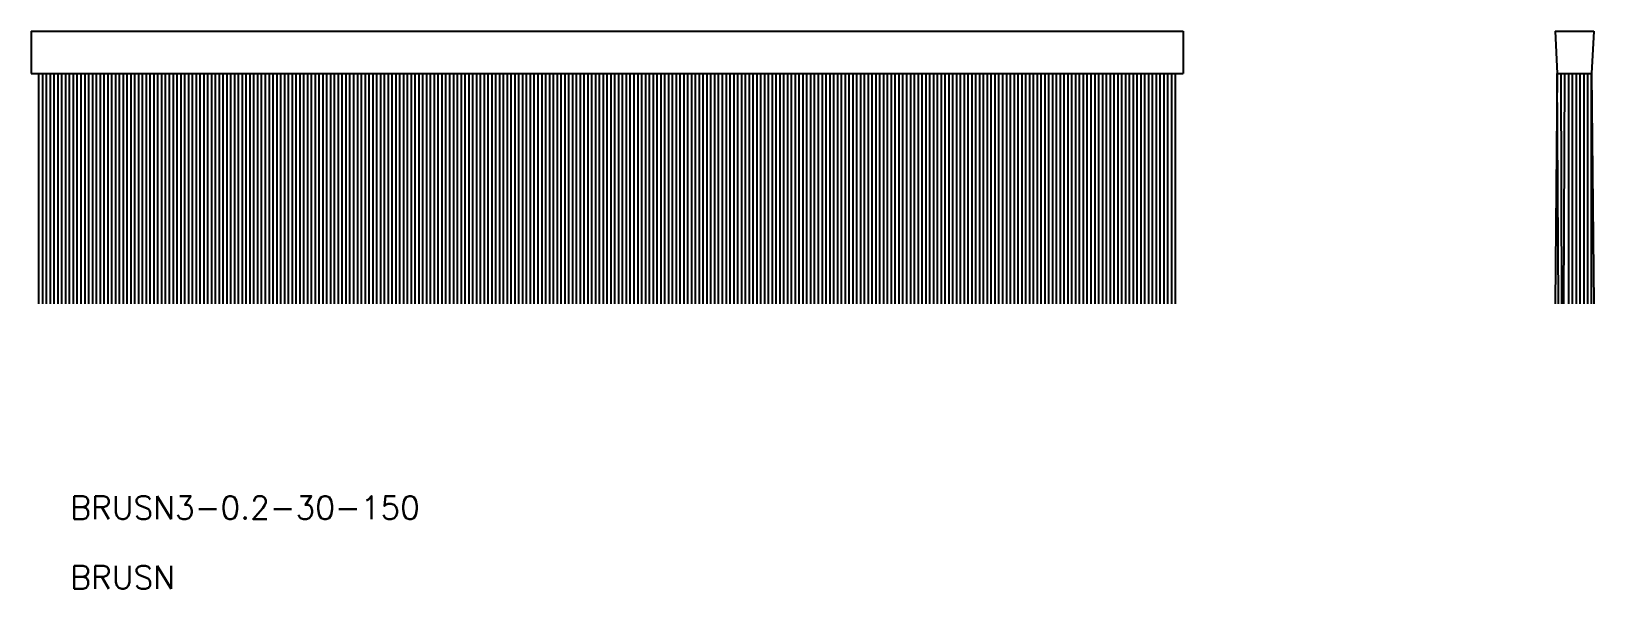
# Model space of a CAD drawing. Extents: x -1 to 202, y -37 to 36.
import ezdxf

# ---------------------------------------------------------------- set-up
doc = ezdxf.new("R2010")
doc.units = 0
doc.layers.get('0').update_dxf_attribs({"linetype": 'CONTINUOUS'})
doc.styles.get("Standard").update_dxf_attribs({"font": 'txt.shx', "height": 3, "bigfont": 'bigfont.shx'})

msp = doc.modelspace()

# ---------------------------------------------------------------- linework, layer by layer
at = {"color": 7, "linetype": 'CONTINUOUS'}
for p, q in [((-1, 35.5), (149, 35.5)), ((-1, 35.5), (-1, 30)), ((149, 35.5), (149, 30)), ((197.43, 35.5), (202.43, 35.5)), ((197.43, 35.5), (197.69, 30)), ((202.43, 35.5), (202.16, 30)), ((-1, 30), (149, 30)), ((0, 0), (0, 30)), ((0.5, 0), (0.5, 30)), ((0.5, 0), (0.5, 30)), ((1, 0), (1, 30)), ((1, 0), (1, 30)), ((1.5, 0), (1.5, 30)), ((1.5, 0), (1.5, 30)), ((2, 0), (2, 30)), ((2, 0), (2, 30)), ((2.5, 0), (2.5, 30)), ((2.5, 0), (2.5, 30)), ((3, 0), (3, 30)), ((3, 0), (3, 30)), ((3.5, 0), (3.5, 30)), ((3.5, 0), (3.5, 30)), ((4, 0), (4, 30)), ((4, 0), (4, 30)), ((4.5, 0), (4.5, 30)), ((4.5, 0), (4.5, 30)), ((5, 0), (5, 30)), ((5, 0), (5, 30)), ((5.5, 0), (5.5, 30)), ((5.5, 0), (5.5, 30)), ((6, 0), (6, 30)), ((6, 0), (6, 30)), ((6.5, 0), (6.5, 30)), ((6.5, 0), (6.5, 30)), ((7, 0), (7, 30)), ((7, 0), (7, 30)), ((7.5, 0), (7.5, 30)), ((7.5, 0), (7.5, 30)), ((8, 0), (8, 30)), ((8, 0), (8, 30)), ((8.5, 0), (8.5, 30)), ((8.5, 0), (8.5, 30)), ((9, 0), (9, 30)), ((9, 0), (9, 30)), ((9.5, 0), (9.5, 30)), ((9.5, 0), (9.5, 30)), ((10, 0), (10, 30)), ((10, 0), (10, 30)), ((10.5, 0), (10.5, 30)), ((10.5, 0), (10.5, 30)), ((11, 0), (11, 30)), ((11, 0), (11, 30)), ((11.5, 0), (11.5, 30)), ((11.5, 0), (11.5, 30)), ((12, 0), (12, 30)), ((12, 0), (12, 30)), ((12.5, 0), (12.5, 30)), ((12.5, 0), (12.5, 30)), ((13, 0), (13, 30)), ((13, 0), (13, 30)), ((13.5, 0), (13.5, 30)), ((13.5, 0), (13.5, 30)), ((14, 0), (14, 30)), ((14, 0), (14, 30)), ((14.5, 0), (14.5, 30)), ((14.5, 0), (14.5, 30)), ((15, 0), (15, 30)), ((15, 0), (15, 30)), ((15.5, 0), (15.5, 30)), ((15.5, 0), (15.5, 30)), ((16, 0), (16, 30)), ((16, 0), (16, 30)), ((16.5, 0), (16.5, 30)), ((16.5, 0), (16.5, 30)), ((17, 0), (17, 30)), ((17, 0), (17, 30)), ((17.5, 0), (17.5, 30)), ((17.5, 0), (17.5, 30)), ((18, 0), (18, 30)), ((18, 0), (18, 30)), ((18.5, 0), (18.5, 30)), ((18.5, 0), (18.5, 30)), ((19, 0), (19, 30)), ((19, 0), (19, 30)), ((19.5, 0), (19.5, 30)), ((19.5, 0), (19.5, 30)), ((20, 0), (20, 30)), ((20.5, 0), (20.5, 30)), ((20.5, 0), (20.5, 30)), ((21, 0), (21, 30)), ((21, 0), (21, 30)), ((21.5, 0), (21.5, 30)), ((21.5, 0), (21.5, 30)), ((22, 0), (22, 30)), ((22, 0), (22, 30)), ((22.5, 0), (22.5, 30)), ((22.5, 0), (22.5, 30)), ((23, 0), (23, 30)), ((23, 0), (23, 30)), ((23.5, 0), (23.5, 30)), ((23.5, 0), (23.5, 30)), ((24, 0), (24, 30)), ((24, 0), (24, 30)), ((24.5, 0), (24.5, 30)), ((24.5, 0), (24.5, 30)), ((25, 0), (25, 30)), ((25, 0), (25, 30)), ((25.5, 0), (25.5, 30)), ((25.5, 0), (25.5, 30)), ((26, 0), (26, 30)), ((26, 0), (26, 30)), ((26.5, 0), (26.5, 30)), ((26.5, 0), (26.5, 30)), ((27, 0), (27, 30)), ((27, 0), (27, 30)), ((27.5, 0), (27.5, 30)), ((27.5, 0), (27.5, 30)), ((28, 0), (28, 30)), ((28, 0), (28, 30)), ((28.5, 0), (28.5, 30)), ((28.5, 0), (28.5, 30)), ((29, 0), (29, 30)), ((29, 0), (29, 30)), ((29.5, 0), (29.5, 30)), ((29.5, 0), (29.5, 30)), ((30, 0), (30, 30)), ((30, 0), (30, 30)), ((30.5, 0), (30.5, 30)), ((30.5, 0), (30.5, 30)), ((31, 0), (31, 30)), ((31, 0), (31, 30)), ((31.5, 0), (31.5, 30)), ((31.5, 0), (31.5, 30)), ((32, 0), (32, 30)), ((32, 0), (32, 30)), ((32.5, 0), (32.5, 30)), ((32.5, 0), (32.5, 30)), ((33, 0), (33, 30)), ((33, 0), (33, 30)), ((33.5, 0), (33.5, 30)), ((33.5, 0), (33.5, 30)), ((34, 0), (34, 30)), ((34, 0), (34, 30)), ((34.5, 0), (34.5, 30)), ((34.5, 0), (34.5, 30)), ((35, 0), (35, 30)), ((35, 0), (35, 30)), ((35.5, 0), (35.5, 30)), ((35.5, 0), (35.5, 30)), ((36, 0), (36, 30)), ((36, 0), (36, 30)), ((36.5, 0), (36.5, 30)), ((36.5, 0), (36.5, 30)), ((37, 0), (37, 30)), ((37, 0), (37, 30)), ((37.5, 0), (37.5, 30)), ((37.5, 0), (37.5, 30)), ((38, 0), (38, 30)), ((38, 0), (38, 30)), ((38.5, 0), (38.5, 30)), ((38.5, 0), (38.5, 30)), ((39, 0), (39, 30)), ((39, 0), (39, 30)), ((39.5, 0), (39.5, 30)), ((39.5, 0), (39.5, 30)), ((40, 0), (40, 30)), ((40.5, 0), (40.5, 30)), ((40.5, 0), (40.5, 30)), ((41, 0), (41, 30)), ((41, 0), (41, 30)), ((41.5, 0), (41.5, 30)), ((41.5, 0), (41.5, 30)), ((42, 0), (42, 30)), ((42, 0), (42, 30)), ((42.5, 0), (42.5, 30)), ((42.5, 0), (42.5, 30)), ((43, 0), (43, 30)), ((43, 0), (43, 30)), ((43.5, 0), (43.5, 30)), ((43.5, 0), (43.5, 30)), ((44, 0), (44, 30)), ((44, 0), (44, 30)), ((44.5, 0), (44.5, 30)), ((44.5, 0), (44.5, 30)), ((45, 0), (45, 30)), ((45, 0), (45, 30)), ((45.5, 0), (45.5, 30)), ((45.5, 0), (45.5, 30)), ((46, 0), (46, 30)), ((46, 0), (46, 30)), ((46.5, 0), (46.5, 30)), ((46.5, 0), (46.5, 30)), ((47, 0), (47, 30)), ((47, 0), (47, 30)), ((47.5, 0), (47.5, 30)), ((47.5, 0), (47.5, 30)), ((48, 0), (48, 30)), ((48, 0), (48, 30)), ((48.5, 0), (48.5, 30)), ((48.5, 0), (48.5, 30)), ((49, 0), (49, 30)), ((49, 0), (49, 30)), ((49.5, 0), (49.5, 30)), ((49.5, 0), (49.5, 30)), ((50, 0), (50, 30)), ((50, 0), (50, 30)), ((50.5, 0), (50.5, 30)), ((50.5, 0), (50.5, 30)), ((51, 0), (51, 30)), ((51, 0), (51, 30)), ((51.5, 0), (51.5, 30)), ((51.5, 0), (51.5, 30)), ((52, 0), (52, 30)), ((52, 0), (52, 30)), ((52.5, 0), (52.5, 30)), ((52.5, 0), (52.5, 30)), ((53, 0), (53, 30)), ((53, 0), (53, 30)), ((53.5, 0), (53.5, 30)), ((53.5, 0), (53.5, 30)), ((54, 0), (54, 30)), ((54, 0), (54, 30)), ((54.5, 0), (54.5, 30)), ((54.5, 0), (54.5, 30)), ((55, 0), (55, 30)), ((55, 0), (55, 30)), ((55.5, 0), (55.5, 30)), ((55.5, 0), (55.5, 30)), ((56, 0), (56, 30)), ((56, 0), (56, 30)), ((56.5, 0), (56.5, 30)), ((56.5, 0), (56.5, 30)), ((57, 0), (57, 30)), ((57, 0), (57, 30)), ((57.5, 0), (57.5, 30)), ((57.5, 0), (57.5, 30)), ((58, 0), (58, 30)), ((58, 0), (58, 30)), ((58.5, 0), (58.5, 30)), ((58.5, 0), (58.5, 30)), ((59, 0), (59, 30)), ((59, 0), (59, 30)), ((59.5, 0), (59.5, 30)), ((59.5, 0), (59.5, 30)), ((60, 0), (60, 30)), ((60.5, 0), (60.5, 30)), ((60.5, 0), (60.5, 30)), ((61, 0), (61, 30)), ((61, 0), (61, 30)), ((61.5, 0), (61.5, 30)), ((61.5, 0), (61.5, 30)), ((62, 0), (62, 30)), ((62, 0), (62, 30)), ((62.5, 0), (62.5, 30)), ((62.5, 0), (62.5, 30)), ((63, 0), (63, 30)), ((63, 0), (63, 30)), ((63.5, 0), (63.5, 30)), ((63.5, 0), (63.5, 30)), ((64, 0), (64, 30)), ((64, 0), (64, 30)), ((64.5, 0), (64.5, 30)), ((64.5, 0), (64.5, 30)), ((65, 0), (65, 30)), ((65, 0), (65, 30)), ((65.5, 0), (65.5, 30)), ((65.5, 0), (65.5, 30)), ((66, 0), (66, 30)), ((66, 0), (66, 30)), ((66.5, 0), (66.5, 30)), ((66.5, 0), (66.5, 30)), ((67, 0), (67, 30)), ((67, 0), (67, 30)), ((67.5, 0), (67.5, 30)), ((67.5, 0), (67.5, 30)), ((68, 0), (68, 30)), ((68, 0), (68, 30)), ((68.5, 0), (68.5, 30)), ((68.5, 0), (68.5, 30)), ((69, 0), (69, 30)), ((69, 0), (69, 30)), ((69.5, 0), (69.5, 30)), ((69.5, 0), (69.5, 30)), ((70, 0), (70, 30)), ((70, 0), (70, 30)), ((70.5, 0), (70.5, 30)), ((70.5, 0), (70.5, 30)), ((71, 0), (71, 30)), ((71, 0), (71, 30)), ((71.5, 0), (71.5, 30)), ((71.5, 0), (71.5, 30)), ((72, 0), (72, 30)), ((72, 0), (72, 30)), ((72.5, 0), (72.5, 30)), ((72.5, 0), (72.5, 30)), ((73, 0), (73, 30)), ((73, 0), (73, 30)), ((73.5, 0), (73.5, 30)), ((73.5, 0), (73.5, 30)), ((74, 0), (74, 30)), ((74, 0), (74, 30)), ((74.5, 0), (74.5, 30)), ((74.5, 0), (74.5, 30)), ((75, 0), (75, 30)), ((75, 0), (75, 30)), ((75.5, 0), (75.5, 30)), ((75.5, 0), (75.5, 30)), ((76, 0), (76, 30)), ((76, 0), (76, 30)), ((76.5, 0), (76.5, 30)), ((76.5, 0), (76.5, 30)), ((77, 0), (77, 30)), ((77, 0), (77, 30)), ((77.5, 0), (77.5, 30)), ((77.5, 0), (77.5, 30)), ((78, 0), (78, 30)), ((78, 0), (78, 30)), ((78.5, 0), (78.5, 30)), ((78.5, 0), (78.5, 30)), ((79, 0), (79, 30)), ((79, 0), (79, 30)), ((79.5, 0), (79.5, 30)), ((79.5, 0), (79.5, 30)), ((80, 0), (80, 30)), ((80, 0), (80, 30)), ((80.5, 0), (80.5, 30)), ((80.5, 0), (80.5, 30)), ((81, 0), (81, 30)), ((81, 0), (81, 30)), ((81.5, 0), (81.5, 30)), ((81.5, 0), (81.5, 30)), ((82, 0), (82, 30)), ((82, 0), (82, 30)), ((82.5, 0), (82.5, 30)), ((82.5, 0), (82.5, 30)), ((83, 0), (83, 30)), ((83, 0), (83, 30)), ((83.5, 0), (83.5, 30)), ((83.5, 0), (83.5, 30)), ((84, 0), (84, 30)), ((84, 0), (84, 30)), ((84.5, 0), (84.5, 30)), ((84.5, 0), (84.5, 30)), ((85, 0), (85, 30)), ((85, 0), (85, 30)), ((85.5, 0), (85.5, 30)), ((85.5, 0), (85.5, 30)), ((86, 0), (86, 30)), ((86, 0), (86, 30)), ((86.5, 0), (86.5, 30)), ((86.5, 0), (86.5, 30)), ((87, 0), (87, 30)), ((87, 0), (87, 30)), ((87.5, 0), (87.5, 30)), ((87.5, 0), (87.5, 30)), ((88, 0), (88, 30)), ((88, 0), (88, 30)), ((88.5, 0), (88.5, 30)), ((88.5, 0), (88.5, 30)), ((89, 0), (89, 30)), ((89, 0), (89, 30)), ((89.5, 0), (89.5, 30)), ((89.5, 0), (89.5, 30)), ((90, 0), (90, 30)), ((90, 0), (90, 30)), ((90.5, 0), (90.5, 30)), ((90.5, 0), (90.5, 30)), ((91, 0), (91, 30)), ((91, 0), (91, 30)), ((91.5, 0), (91.5, 30)), ((91.5, 0), (91.5, 30)), ((92, 0), (92, 30)), ((92, 0), (92, 30)), ((92.5, 0), (92.5, 30)), ((92.5, 0), (92.5, 30)), ((93, 0), (93, 30)), ((93, 0), (93, 30)), ((93.5, 0), (93.5, 30)), ((93.5, 0), (93.5, 30)), ((94, 0), (94, 30)), ((94, 0), (94, 30)), ((94.5, 0), (94.5, 30)), ((94.5, 0), (94.5, 30)), ((95, 0), (95, 30)), ((95, 0), (95, 30)), ((95.5, 0), (95.5, 30)), ((95.5, 0), (95.5, 30)), ((96, 0), (96, 30)), ((96, 0), (96, 30)), ((96.5, 0), (96.5, 30)), ((96.5, 0), (96.5, 30)), ((97, 0), (97, 30)), ((97, 0), (97, 30)), ((97.5, 0), (97.5, 30)), ((97.5, 0), (97.5, 30)), ((98, 0), (98, 30)), ((98, 0), (98, 30)), ((98.5, 0), (98.5, 30)), ((98.5, 0), (98.5, 30)), ((99, 0), (99, 30)), ((99, 0), (99, 30)), ((99.5, 0), (99.5, 30)), ((99.5, 0), (99.5, 30)), ((100, 0), (100, 30)), ((100.5, 0), (100.5, 30)), ((100.5, 0), (100.5, 30)), ((101, 0), (101, 30)), ((101, 0), (101, 30)), ((101.5, 0), (101.5, 30)), ((101.5, 0), (101.5, 30)), ((102, 0), (102, 30)), ((102, 0), (102, 30)), ((102.5, 0), (102.5, 30)), ((102.5, 0), (102.5, 30)), ((103, 0), (103, 30)), ((103, 0), (103, 30)), ((103.5, 0), (103.5, 30)), ((103.5, 0), (103.5, 30)), ((104, 0), (104, 30)), ((104, 0), (104, 30)), ((104, 0), (104, 30)), ((104, 0), (104, 30)), ((104.5, 0), (104.5, 30)), ((104.5, 0), (104.5, 30)), ((105, 0), (105, 30)), ((105, 0), (105, 30)), ((105.5, 0), (105.5, 30)), ((105.5, 0), (105.5, 30)), ((106, 0), (106, 30)), ((106, 0), (106, 30)), ((106.5, 0), (106.5, 30)), ((106.5, 0), (106.5, 30)), ((107, 0), (107, 30)), ((107, 0), (107, 30)), ((107.5, 0), (107.5, 30)), ((107.5, 0), (107.5, 30)), ((108, 0), (108, 30)), ((108.5, 0), (108.5, 30)), ((108.5, 0), (108.5, 30)), ((109, 0), (109, 30)), ((109, 0), (109, 30)), ((109.5, 0), (109.5, 30)), ((109.5, 0), (109.5, 30)), ((110, 0), (110, 30)), ((110, 0), (110, 30)), ((110.5, 0), (110.5, 30)), ((110.5, 0), (110.5, 30)), ((111, 0), (111, 30)), ((111, 0), (111, 30)), ((111.5, 0), (111.5, 30)), ((111.5, 0), (111.5, 30)), ((112, 0), (112, 30)), ((112, 0), (112, 30)), ((112.5, 0), (112.5, 30)), ((112.5, 0), (112.5, 30)), ((113, 0), (113, 30)), ((113, 0), (113, 30)), ((113.5, 0), (113.5, 30)), ((113.5, 0), (113.5, 30)), ((114, 0), (114, 30)), ((114, 0), (114, 30)), ((114.5, 0), (114.5, 30)), ((114.5, 0), (114.5, 30)), ((115, 0), (115, 30)), ((115, 0), (115, 30)), ((115.5, 0), (115.5, 30)), ((115.5, 0), (115.5, 30)), ((116, 0), (116, 30)), ((116, 0), (116, 30)), ((116.5, 0), (116.5, 30)), ((116.5, 0), (116.5, 30)), ((117, 0), (117, 30)), ((117, 0), (117, 30)), ((117.5, 0), (117.5, 30)), ((117.5, 0), (117.5, 30)), ((118, 0), (118, 30)), ((118, 0), (118, 30)), ((118.5, 0), (118.5, 30)), ((118.5, 0), (118.5, 30)), ((119, 0), (119, 30)), ((119, 0), (119, 30)), ((119.5, 0), (119.5, 30)), ((119.5, 0), (119.5, 30)), ((120, 0), (120, 30)), ((120, 0), (120, 30)), ((120.5, 0), (120.5, 30)), ((120.5, 0), (120.5, 30)), ((121, 0), (121, 30)), ((121, 0), (121, 30)), ((121.5, 0), (121.5, 30)), ((121.5, 0), (121.5, 30)), ((122, 0), (122, 30)), ((122, 0), (122, 30)), ((122.5, 0), (122.5, 30)), ((122.5, 0), (122.5, 30)), ((123, 0), (123, 30)), ((123, 0), (123, 30)), ((123.5, 0), (123.5, 30)), ((123.5, 0), (123.5, 30)), ((124, 0), (124, 30)), ((124, 0), (124, 30)), ((124, 0), (124, 30)), ((124, 0), (124, 30)), ((124.5, 0), (124.5, 30)), ((124.5, 0), (124.5, 30)), ((125, 0), (125, 30)), ((125, 0), (125, 30)), ((125.5, 0), (125.5, 30)), ((125.5, 0), (125.5, 30)), ((126, 0), (126, 30)), ((126, 0), (126, 30)), ((126.5, 0), (126.5, 30)), ((126.5, 0), (126.5, 30)), ((127, 0), (127, 30)), ((127, 0), (127, 30)), ((127.5, 0), (127.5, 30)), ((127.5, 0), (127.5, 30)), ((128, 0), (128, 30)), ((128, 0), (128, 30)), ((128.5, 0), (128.5, 30)), ((128.5, 0), (128.5, 30)), ((129, 0), (129, 30)), ((129, 0), (129, 30)), ((129.5, 0), (129.5, 30)), ((129.5, 0), (129.5, 30)), ((130, 0), (130, 30)), ((130, 0), (130, 30)), ((130.5, 0), (130.5, 30)), ((130.5, 0), (130.5, 30)), ((131, 0), (131, 30)), ((131, 0), (131, 30)), ((131.5, 0), (131.5, 30)), ((131.5, 0), (131.5, 30)), ((132, 0), (132, 30)), ((132.5, 0), (132.5, 30)), ((133, 0), (133, 30)), ((133.5, 0), (133.5, 30)), ((134, 0), (134, 30)), ((134.5, 0), (134.5, 30)), ((135, 0), (135, 30)), ((135.5, 0), (135.5, 30)), ((136, 0), (136, 30)), ((136.5, 0), (136.5, 30)), ((137, 0), (137, 30)), ((137.5, 0), (137.5, 30)), ((138, 0), (138, 30)), ((138.5, 0), (138.5, 30)), ((139, 0), (139, 30)), ((139.5, 0), (139.5, 30)), ((140, 0), (140, 30)), ((140.5, 0), (140.5, 30)), ((141, 0), (141, 30)), ((141.5, 0), (141.5, 30)), ((142, 0), (142, 30)), ((142.5, 0), (142.5, 30)), ((143, 0), (143, 30)), ((143.5, 0), (143.5, 30)), ((144, 0), (144, 30)), ((144.5, 0), (144.5, 30)), ((145, 0), (145, 30)), ((145.5, 0), (145.5, 30)), ((146, 0), (146, 30)), ((146.5, 0), (146.5, 30)), ((147, 0), (147, 30)), ((147.5, 0), (147.5, 30)), ((148, 0), (148, 30)), ((197.69, 30), (197.4, 0)), ((197.69, 30), (202.16, 30)), ((197.84, 0), (197.69, 30)), ((198.3, 0), (198.19, 30)), ((198.55, 0), (198.69, 30)), ((199.19, 0), (199.19, 30)), ((199.69, 0), (199.69, 30)), ((200.19, 0), (200.19, 30)), ((200.69, 0), (200.69, 30)), ((201.19, 0), (201.19, 30)), ((201.65, 0), (201.65, 30)), ((202.15, 0), (202.15, 30)), ((202.16, 30), (202.44, 0))]:
    msp.add_line(p, q, dxfattribs=at)

# ---------------------------------------------------------------- texts
for s, p in [('BRUSN3-0.2-30-150', (4.09, -28.02)), ('BRUSN', (4.09, -37.09))]:
    msp.add_text(s, height=3, dxfattribs=at).set_placement(p)

doc.saveas('drawing.dxf')
